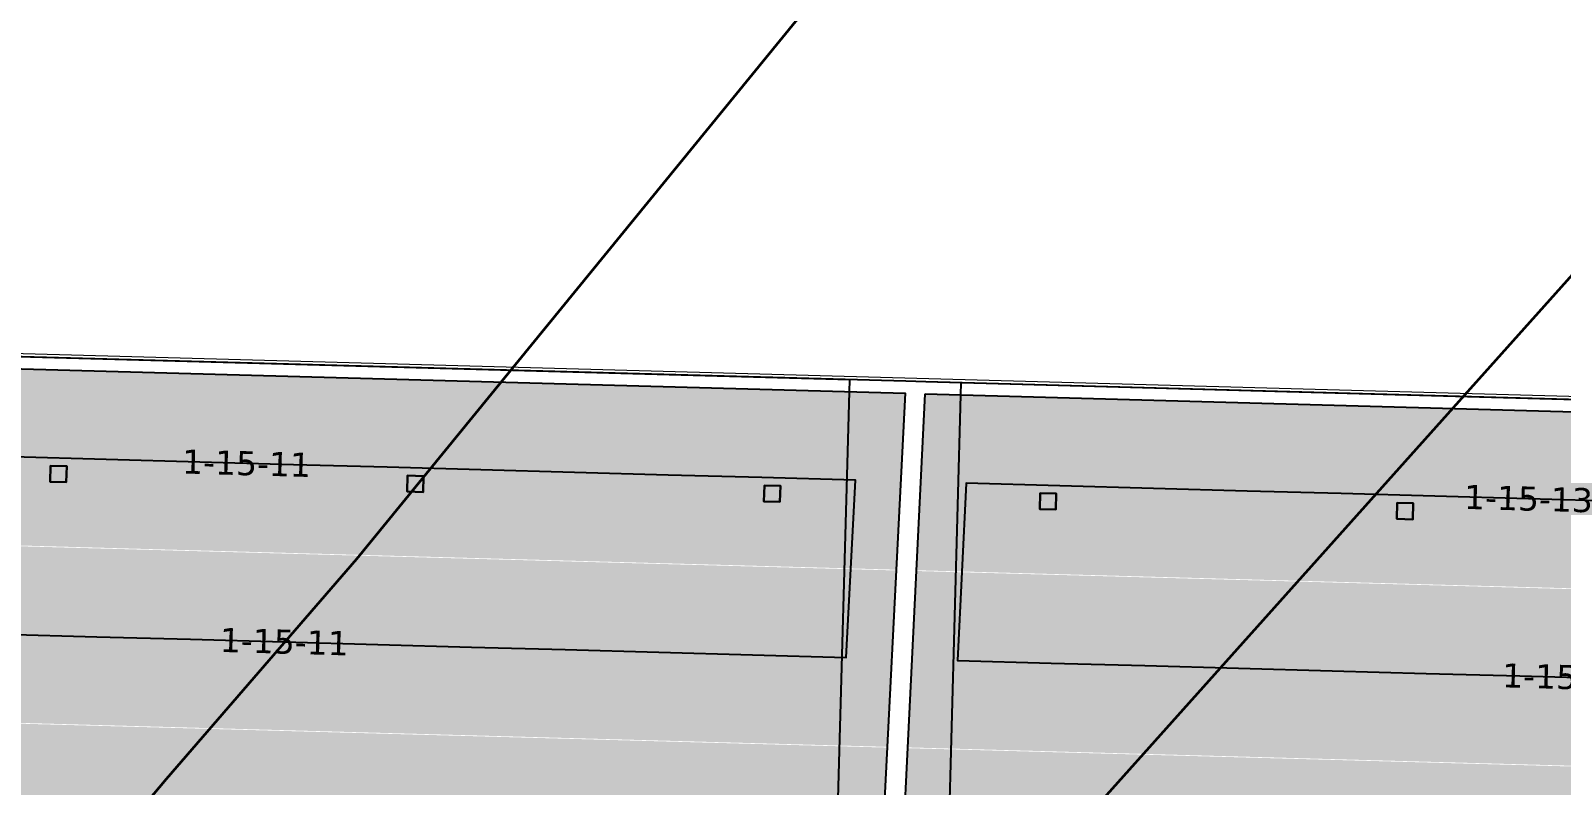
# Model space of a CAD drawing. Header units: metres. Extents: x 1477905 to 1478744, y 4202276 to 4202610.
# Drawn here: x 1478456.14 to 1478475.23, y 4202436.69 to 4202446.09 of the extents above; entities that cross this region are included whole.
import ezdxf

# ---------------------------------------------------------------- set-up
doc = ezdxf.new("R2010")
doc.units = ezdxf.units.M
doc.layers.add('Nouveau Terrain - CN - Courbes', color=22, linetype='Continuous', lineweight=0)
for name, color, linetype in [('PVcase Device Coloring', 7, 'Continuous'), ('PVcase Poles', 7, 'Continuous'), ('PVcase PV Area', 30, 'Continuous'), ('PVcase PV Modules (full frames)', 142, 'Continuous'), ('PVcase PV Modules (optimised)', 142, 'Continuous'), ('PVcase String Cables', 150, 'Continuous'), ('PVcase Stringing Numbers', 7, 'Continuous'), ('PVcase Strings', 92, 'Continuous')]:
    doc.layers.add(name, color=color, linetype=linetype)
doc.styles.add('UBS-Style de texte', font='verdana.ttf')

# ---------------------------------------------------------------- blocks, each defined once
blk = doc.blocks.new('3P18@15DEG F FX ID2 PVBlock')
at = {"layer": 'PVcase PV Modules (optimised)', "color": 0}
blk.add_polyline3d([(0, 0, 1.773945735132677), (21.06698842950539, -0.5810537936249747, 1.773945735132684), (20.88445742833418, -7.198992669318526, 7.019385073192552e-15), (-0.182531001171211, -6.617938875693552, 0)], close=True, dxfattribs=at)

msp = doc.modelspace()

# ---------------------------------------------------------------- hatches: boundary and pattern name
at = {"layer": 'PVcase Device Coloring', "true_color": 0x1eec00, "transparency": 33554582}
for points in [[(1478450.73574503, 4202442.02334126), (1478450.623245685, 4202439.825228318), (1478466.936559625, 4202439.37528679), (1478467.049058971, 4202441.573399732)], [(1478467.298963936, 4202441.566507042), (1478467.190808883, 4202439.368274278), (1478482.345589447, 4202438.950286545), (1478482.453744499, 4202441.148519309)], [(1478451.790762408, 4202439.783363819), (1478451.678263063, 4202437.585250877), (1478466.823566428, 4202437.167524536), (1478466.936065774, 4202439.365637478)], [(1478467.190334103, 4202439.358624442), (1478467.08217905, 4202437.160391677), (1478483.405701074, 4202436.710168598), (1478483.513856126, 4202438.908401363)], [(1478435.10346122, 4202438.032741634), (1478434.990961875, 4202435.834628692), (1478466.710573231, 4202434.959762283), (1478466.823072577, 4202437.157875225)], [(1478467.072552169, 4202437.150994268), (1478466.980612468, 4202434.952314264), (1478498.769919615, 4202434.075525559), (1478498.861859315, 4202436.274205563)]]:
    msp.add_hatch(color=3, dxfattribs=at).paths.add_polyline_path(points, flags=0)

# ---------------------------------------------------------------- linework, layer by layer
at = {"layer": 'Nouveau Terrain - CN - Courbes', "linetype": 'Continuous', "lineweight": 35}
for points in [[(1478371.904906568, 4202394.085181117, 69), (1478376.54700921, 4202394.075672243, 69), (1478391.539807126, 4202395.311456992, 69), (1478400.269800338, 4202397.321991656, 69), (1478408.689652274, 4202399.772030428, 69), (1478424.887139112, 4202406.04044107, 69), (1478438.98237093, 4202414.353590136, 69), (1478457.836714113, 4202436.769929189, 69), (1478460.210800517, 4202439.509695349, 69), (1478465.687096998, 4202446.209576218, 69), (1478472.501391835, 4202453.921978666, 69), (1478473.773514398, 4202455.135314297, 69), (1478475.676561897, 4202456.43033038, 69), (1478476.556634802, 4202457.597149555, 69), (1478477.221848826, 4202460.387904929, 69), (1478476.938526016, 4202460.801135812, 69), (1478475.746084739, 4202460.850672166, 69)], [(1478382.674951955, 4202393.064972125, 68), (1478392.160012456, 4202393.915539281, 68), (1478408.572602311, 4202397.695391111, 68), (1478411.005924529, 4202398.345791377, 68), (1478424.425779848, 4202403.867494396, 68), (1478429.207365926, 4202406.60018896, 68), (1478439.759842597, 4202413.003954636, 68), (1478442.229096557, 4202413.551373658, 68), (1478448.473699888, 4202411.585819535, 68), (1478451.987202559, 4202415.68831224, 68), (1478451.533455446, 4202415.710749501, 68), (1478460.384080741, 4202426.321204039, 68), (1478480.902368245, 4202449.234239168, 68), (1478483.493196187, 4202452.662001734, 68), (1478486.112530289, 4202454.424431515, 68), (1478486.203066048, 4202455.292994858, 68), (1478486.093835264, 4202455.643218388, 68), (1478487.074422432, 4202456.74510361, 68), (1478488.47562959, 4202457.155392223, 68), (1478492.289136846, 4202457.795992169, 68)]]:
    msp.add_polyline3d(points, dxfattribs=at)
at = {"layer": 'PVcase Poles'}
for points in [[(1478456.387898736, 4202440.470916931, 68.40227584490826), (1478456.393412889, 4202440.670840902, 68.40227584490826), (1478456.393412889, 4202440.670840902, 71.50004399032278), (1478456.387898736, 4202440.470916931, 71.44624568932096), (1478456.387898736, 4202440.470916931, 68.40227584490826), (1478456.587822707, 4202440.465402778, 68.40227584490826), (1478456.587822707, 4202440.465402778, 71.4285877720416), (1478456.387898736, 4202440.470916931, 71.44624568932096), (1478456.587822707, 4202440.465402778, 71.4285877720416), (1478456.593336859, 4202440.66532675, 71.48238607304343), (1478456.593336859, 4202440.66532675, 68.40227584490826), (1478456.587822707, 4202440.465402778, 68.40227584490826), (1478456.593336859, 4202440.66532675, 68.40227584490826), (1478456.393412889, 4202440.670840902, 68.40227584490826), (1478456.593336859, 4202440.66532675, 68.40227584490826), (1478456.593336859, 4202440.66532675, 71.48238607304343), (1478456.393412889, 4202440.670840902, 71.50004399032278)], [(1478460.837889581, 4202440.348180639, 68.00302821260085), (1478460.843403733, 4202440.54810461, 68.00302821260085), (1478460.843403733, 4202440.54810461, 71.10700672839896), (1478460.837889581, 4202440.348180639, 71.05320842739712), (1478460.837889581, 4202440.348180639, 68.00302821260085), (1478461.037813551, 4202440.342666486, 68.00302821260085), (1478461.037813551, 4202440.342666486, 71.03555051011777), (1478460.837889581, 4202440.348180639, 71.05320842739712), (1478461.037813551, 4202440.342666486, 71.03555051011777), (1478461.043327704, 4202440.542590458, 71.08934881111959), (1478461.043327704, 4202440.542590458, 68.00302821260085), (1478461.037813551, 4202440.342666486, 68.00302821260085), (1478461.043327704, 4202440.542590458, 68.00302821260085), (1478460.843403733, 4202440.54810461, 68.00302821260085), (1478461.043327704, 4202440.542590458, 68.00302821260085), (1478461.043327704, 4202440.542590458, 71.08934881111959), (1478460.843403733, 4202440.54810461, 71.10700672839896)], [(1478465.287880425, 4202440.225444345, 67.61625352097825), (1478465.293394577, 4202440.425368316, 67.61625352097825), (1478465.293394577, 4202440.425368316, 70.71396946596974), (1478465.287880425, 4202440.225444345, 70.66017116496792), (1478465.287880425, 4202440.225444345, 67.61625352097825), (1478465.487804395, 4202440.219930192, 67.61625352097825), (1478465.487804395, 4202440.219930192, 70.64251324768856), (1478465.287880425, 4202440.225444345, 70.66017116496792), (1478465.487804395, 4202440.219930192, 70.64251324768856), (1478465.493318548, 4202440.419854164, 70.69631154869037), (1478465.493318548, 4202440.419854164, 67.61625352097825), (1478465.487804395, 4202440.219930192, 67.61625352097825), (1478465.493318548, 4202440.419854164, 67.61625352097825), (1478465.293394577, 4202440.425368316, 67.61625352097825), (1478465.493318548, 4202440.419854164, 67.61625352097825), (1478465.493318548, 4202440.419854164, 70.69631154869037), (1478465.293394577, 4202440.425368316, 70.71396946596974)], [(1478468.72673394, 4202440.13059648, 67.32418930168866), (1478468.732248093, 4202440.330520452, 67.32418930168866), (1478468.732248093, 4202440.330520452, 70.42227747613919), (1478468.72673394, 4202440.13059648, 70.36851281845738), (1478468.72673394, 4202440.13059648, 67.32418930168866), (1478468.926657911, 4202440.125082328, 67.32418930168866), (1478468.926657911, 4202440.125082328, 70.35234497979947), (1478468.72673394, 4202440.13059648, 70.36851281845738), (1478468.926657911, 4202440.125082328, 70.35234497979947), (1478468.932172064, 4202440.3250063, 70.40610963748128), (1478468.932172064, 4202440.3250063, 67.32418930168866), (1478468.926657911, 4202440.125082328, 67.32418930168866), (1478468.932172064, 4202440.3250063, 67.32418930168866), (1478468.732248093, 4202440.330520452, 67.32418930168866), (1478468.932172064, 4202440.3250063, 67.32418930168866), (1478468.932172064, 4202440.3250063, 70.40610963748128), (1478468.732248093, 4202440.330520452, 70.42227747613919)], [(1478473.179509374, 4202440.007783386, 66.95200366404703), (1478473.185023526, 4202440.207707358, 66.95200366404703), (1478473.185023526, 4202440.207707358, 70.06218181401748), (1478473.179509374, 4202440.007783386, 70.00841715633567), (1478473.179509374, 4202440.007783386, 66.95200366404703), (1478473.379433344, 4202440.002269234, 66.95200366404703), (1478473.379433344, 4202440.002269234, 69.99224931767775), (1478473.179509374, 4202440.007783386, 70.00841715633567), (1478473.379433344, 4202440.002269234, 69.99224931767775), (1478473.384947497, 4202440.202193205, 70.04601397535957), (1478473.384947497, 4202440.202193205, 66.95200366404703), (1478473.379433344, 4202440.002269234, 66.95200366404703), (1478473.384947497, 4202440.202193205, 66.95200366404703), (1478473.185023526, 4202440.207707358, 66.95200366404703), (1478473.384947497, 4202440.202193205, 66.95200366404703), (1478473.384947497, 4202440.202193205, 70.04601397535957), (1478473.185023526, 4202440.207707358, 70.06218181401748)]]:
    msp.add_polyline3d(points, dxfattribs=at)
at = {"layer": 'PVcase PV Area', "color": 92, "lineweight": 0, "ltscale": 0.3}
msp.add_lwpolyline([(1478339.259568284, 4202438.995625216), (1478350.068033775, 4202437.937223447), (1478351.232465833, 4202444.959349633), (1478540.534256194, 4202439.738170348), (1478540.901876147, 4202436.232162382, -0.3139956367760866), (1478536.12052433, 4202430.113600746), (1478511.262201618, 4202419.774277388), (1478479.866163529, 4202408.008974139), (1478455.566751942, 4202400.12618837), (1478424.996123794, 4202392.130042891), (1478405.950104405, 4202386.211767361, -0.1137883790422365), (1478401.394384891, 4202385.911842342), (1478394.320368514, 4202388.689042576), (1478385.824395231, 4202392.672774198, 0.4395017912573829), (1478355.370027866, 4202381.467339296), (1478354.099964637, 4202377.634699788, -0.2556769067150101), (1478348.901034069, 4202372.930065227), (1478337.373768455, 4202370.62308633)], format="xyb", close=True, dxfattribs=at)
at = {"layer": 'PVcase String Cables'}
for points in [[(1478481.834725449, 4202440.064984718, 69.38865068921824), (1478481.865058511, 4202441.164756003, 69.68440725184065), (1478481.869194127, 4202441.314699047, 69.68466905412375), (1478467.306336876, 4202441.716360791, 70.86236638150481), (1478467.056728063, 4202441.723245313, 70.88352989767803), (1478446.071371821, 4202442.30204758, 72.73702291638509), (1478445.803564531, 4202442.309434039, 72.7605010587794), (1478424.80088421, 4202442.888714124, 74.40594292057258), (1478424.494120179, 4202442.897175059, 74.4256693087413), (1478403.45013783, 4202443.477594306, 75.41032428569103), (1478403.18036219, 4202443.485035054, 75.42080560662806), (1478382.126851171, 4202444.065717114, 76.17453442216315), (1478381.840358193, 4202444.073618948, 76.18314753144931), (1478360.775929468, 4202444.654602132, 76.51166850085247), (1478360.522577693, 4202444.66158989, 76.51189248825186), (1478339.881851294, 4202445.230886836, 76.79454619839572)], [(1478482.894837076, 4202437.824866772, 68.70388216936932), (1478482.986102576, 4202441.133836211, 69.59374849055673), (1478482.990238192, 4202441.283779255, 69.594010292821), (1478467.306336876, 4202441.716360791, 70.86236638150481), (1478467.056728063, 4202441.723245312, 70.88352989769439), (1478446.071371821, 4202442.30204758, 72.73702291638509), (1478445.803564531, 4202442.309434038, 72.76050105877586), (1478424.80088421, 4202442.888714124, 74.40594292057258), (1478424.494120179, 4202442.897175059, 74.4256693087413), (1478403.45013783, 4202443.477594306, 75.41032428569103), (1478403.18036219, 4202443.485035054, 75.42080560662806), (1478382.126851171, 4202444.065717114, 76.17453442216315), (1478381.840358193, 4202444.073618948, 76.18314753144931), (1478360.775929468, 4202444.654602132, 76.51166850085247), (1478360.522577693, 4202444.66158989, 76.51189248825186), (1478339.881851294, 4202445.230886836, 76.79454619839572)], [(1478513.870242965, 4202439.181405222, 67.53217177368224), (1478513.900576028, 4202440.281176505, 67.82729500877319), (1478513.904711644, 4202440.431119567, 67.82738449169229), (1478509.840600484, 4202440.543212815, 68.01932672065318), (1478509.590932792, 4202440.550098961, 68.03197868462067), (1478488.553624363, 4202441.130334134, 69.1502837596001), (1478488.304824738, 4202441.137196338, 69.1642200213521), (1478467.306336876, 4202441.716360791, 70.86236638150481), (1478467.056728063, 4202441.723245312, 70.88352989769439), (1478446.071371821, 4202442.30204758, 72.73702291638509), (1478445.803564531, 4202442.309434038, 72.76050105877586), (1478424.80088421, 4202442.888714124, 74.40594292057258), (1478424.494120179, 4202442.897175058, 74.42566930873956), (1478403.45013783, 4202443.477594306, 75.41032428569103), (1478403.18036219, 4202443.485035054, 75.42080560663639), (1478382.126851171, 4202444.065717114, 76.17453442216315), (1478381.840358193, 4202444.073618948, 76.18314753144931), (1478360.775929468, 4202444.654602132, 76.51166850085247), (1478360.522577693, 4202444.66158989, 76.51189248825186), (1478339.881851294, 4202445.230886836, 76.79454619839572)], [(1478514.952644699, 4202436.940672486, 66.88533617175163), (1478515.0439102, 4202440.249641923, 67.77329695094616), (1478515.048045816, 4202440.399584986, 67.77338643386702), (1478509.840600484, 4202440.543212815, 68.01932672065318), (1478509.590932792, 4202440.550098961, 68.03197868462067), (1478488.553624363, 4202441.130334134, 69.1502837596001), (1478488.304824738, 4202441.137196338, 69.16422002133328), (1478467.306336876, 4202441.716360791, 70.86236638150481), (1478467.056728063, 4202441.723245312, 70.88352989769439), (1478446.071371821, 4202442.30204758, 72.73702291638509), (1478445.803564531, 4202442.309434038, 72.76050105877586), (1478424.80088421, 4202442.888714124, 74.40594292057258), (1478424.494120179, 4202442.897175059, 74.4256693087413), (1478403.45013783, 4202443.477594306, 75.41032428569103), (1478403.18036219, 4202443.485035054, 75.42080560662806), (1478382.126851171, 4202444.065717114, 76.17453442216315), (1478381.840358193, 4202444.073618948, 76.18314753144931), (1478360.775929468, 4202444.654602132, 76.51166850085247), (1478360.522577693, 4202444.66158989, 76.51189248825186), (1478339.881851294, 4202445.230886836, 76.79454619839572)], [(1478516.123894249, 4202436.908367964, 66.8300197100963), (1478516.215159749, 4202440.217337402, 67.71798048930181), (1478516.219295366, 4202440.367280465, 67.71806997222266), (1478509.840600484, 4202440.543212815, 68.01932672065318), (1478509.590932792, 4202440.550098961, 68.03197868462067), (1478488.553624363, 4202441.130334134, 69.1502837596001), (1478488.304824738, 4202441.137196338, 69.16422002133328), (1478467.306336876, 4202441.716360791, 70.86236638150481), (1478467.056728063, 4202441.723245312, 70.88352989769439), (1478446.071371821, 4202442.30204758, 72.73702291638509), (1478445.803564531, 4202442.309434038, 72.76050105877586), (1478424.80088421, 4202442.888714124, 74.40594292057258), (1478424.494120179, 4202442.897175059, 74.4256693087413), (1478403.45013783, 4202443.477594306, 75.41032428569103), (1478403.18036219, 4202443.485035054, 75.42080560662806), (1478382.126851171, 4202444.065717114, 76.17453442216315), (1478381.840358193, 4202444.073618948, 76.18314753144931), (1478360.775929468, 4202444.654602132, 76.51166850085247), (1478360.522577693, 4202444.66158989, 76.51189248825186), (1478339.881851294, 4202445.230886836, 76.79454619839572)], [(1478515.041492515, 4202439.149100699, 67.47685531202568), (1478515.071825577, 4202440.248871982, 67.77197854711665), (1478515.075961194, 4202440.398815045, 67.7720680300375), (1478509.840600484, 4202440.543212815, 68.01932672065318), (1478509.590932792, 4202440.550098961, 68.03197868462067), (1478488.553624363, 4202441.130334134, 69.1502837596001), (1478488.304824738, 4202441.137196338, 69.1642200213521), (1478467.306336876, 4202441.716360791, 70.86236638150481), (1478467.056728063, 4202441.723245312, 70.88352989769439), (1478446.071371821, 4202442.302047579, 72.73702291638088), (1478445.803564531, 4202442.309434038, 72.76050105877586), (1478424.80088421, 4202442.888714124, 74.40594292057258), (1478424.494120179, 4202442.897175058, 74.42566930873956), (1478403.45013783, 4202443.477594306, 75.41032428569103), (1478403.18036219, 4202443.485035054, 75.42080560663639), (1478382.126851171, 4202444.065717114, 76.17453442216315), (1478381.840358193, 4202444.073618948, 76.18314753144931), (1478360.775929468, 4202444.654602132, 76.51166850085247), (1478360.522577693, 4202444.66158989, 76.51189248825186), (1478339.881851294, 4202445.230886836, 76.79454619839572)], [(1478484.063578535, 4202437.792631426, 68.60936612285593), (1478484.154844036, 4202441.101600865, 69.49923244404333), (1478484.158979652, 4202441.251543909, 69.4994942463076), (1478467.306336876, 4202441.716360791, 70.86236638150481), (1478467.056728063, 4202441.723245312, 70.88352989769439), (1478446.071371821, 4202442.302047579, 72.73702291638088), (1478445.803564531, 4202442.309434038, 72.76050105877586), (1478424.80088421, 4202442.888714124, 74.40594292057258), (1478424.494120179, 4202442.897175058, 74.42566930873956), (1478403.45013783, 4202443.477594306, 75.41032428569103), (1478403.18036219, 4202443.485035054, 75.42080560663639), (1478382.126851171, 4202444.065717114, 76.17453442216315), (1478381.840358193, 4202444.073618948, 76.18314753144931), (1478360.775929468, 4202444.654602132, 76.51166850085247), (1478360.522577693, 4202444.66158989, 76.51189248825186), (1478339.881851294, 4202445.230886836, 76.79454619839572)], [(1478483.003466909, 4202440.032749373, 69.29413464268603), (1478483.033799971, 4202441.132520657, 69.58989120530845), (1478483.037935587, 4202441.282463701, 69.59015300759152), (1478467.306336876, 4202441.716360791, 70.86236638150481), (1478467.056728063, 4202441.723245312, 70.88352989769439), (1478446.071371821, 4202442.30204758, 72.73702291638509), (1478445.803564531, 4202442.309434038, 72.76050105877586), (1478424.80088421, 4202442.888714124, 74.40594292057258), (1478424.494120179, 4202442.897175059, 74.4256693087413), (1478403.45013783, 4202443.477594306, 75.41032428569103), (1478403.18036219, 4202443.485035054, 75.42080560662806), (1478382.126851171, 4202444.065717114, 76.17453442216315), (1478381.840358193, 4202444.073618948, 76.18314753144931), (1478360.775929468, 4202444.654602132, 76.51166850085247), (1478360.522577693, 4202444.66158989, 76.51189248825186), (1478339.881851294, 4202445.230886836, 76.79454619839572)], [(1478466.202234672, 4202436.074390801, 69.45997681481884), (1478466.354432611, 4202441.592558391, 70.94488149424174), (1478466.358568226, 4202441.742501431, 70.94519358200799), (1478446.071371821, 4202442.30204758, 72.73702291638509), (1478445.803564531, 4202442.309434039, 72.7605010587794), (1478424.80088421, 4202442.888714124, 74.40594292057258), (1478424.494120179, 4202442.897175059, 74.4256693087413), (1478403.45013783, 4202443.477594306, 75.41032428569103), (1478403.18036219, 4202443.485035054, 75.42080560662806), (1478382.126851171, 4202444.065717114, 76.17453442216315), (1478381.840358193, 4202444.073618948, 76.18314753144931), (1478360.775929468, 4202444.654602132, 76.51166850085247), (1478360.522577693, 4202444.66158989, 76.51189248825186), (1478339.881851294, 4202445.230886836, 76.79454619839572)], [(1478530.090041026, 4202434.312285486, 65.57470302995091), (1478530.242238964, 4202439.830453077, 67.05550135328198), (1478530.246374581, 4202439.980396147, 67.05559083620435), (1478509.840600484, 4202440.543212816, 68.01932672065495), (1478509.590932792, 4202440.550098962, 68.03197868462274), (1478488.553624363, 4202441.130334134, 69.15028375958774), (1478488.304824738, 4202441.137196338, 69.16422002133328), (1478467.306336876, 4202441.716360791, 70.86236638150481), (1478467.056728063, 4202441.723245313, 70.88352989767803), (1478446.071371821, 4202442.30204758, 72.73702291638509), (1478445.803564531, 4202442.309434039, 72.7605010587794), (1478424.80088421, 4202442.888714124, 74.40594292057258), (1478424.494120179, 4202442.897175059, 74.4256693087413), (1478403.45013783, 4202443.477594306, 75.41032428569103), (1478403.18036219, 4202443.485035054, 75.42080560662806), (1478382.126851171, 4202444.065717114, 76.17453442216315), (1478381.840358193, 4202444.073618948, 76.18314753144931), (1478360.775929468, 4202444.654602132, 76.51166850085247), (1478360.522577693, 4202444.66158989, 76.51189248825186), (1478339.881851294, 4202445.230886836, 76.79454619839572)], [(1478499.420805665, 4202435.158181218, 67.08294274972958), (1478499.573003603, 4202440.676348813, 68.56418041896072), (1478499.577139219, 4202440.826291862, 68.56429374810891), (1478488.553624363, 4202441.130334133, 69.15028375959803), (1478488.304824738, 4202441.137196337, 69.16422002134838), (1478467.306336876, 4202441.716360791, 70.86236638150481), (1478467.056728063, 4202441.723245312, 70.88352989769439), (1478446.071371821, 4202442.302047579, 72.73702291638088), (1478445.803564531, 4202442.309434038, 72.76050105877586), (1478424.80088421, 4202442.888714124, 74.40594292057258), (1478424.494120179, 4202442.897175058, 74.42566930873956), (1478403.45013783, 4202443.477594306, 75.41032428569103), (1478403.18036219, 4202443.485035054, 75.42080560663639), (1478382.126851171, 4202444.065717114, 76.17453442216315), (1478381.840358193, 4202444.073618948, 76.18314753144931), (1478360.775929468, 4202444.654602132, 76.51166850085247), (1478360.522577693, 4202444.661589889, 76.51189248825148), (1478339.881851294, 4202445.230886836, 76.79454619839572)], [(1478498.249903516, 4202435.190476159, 67.14518577952605), (1478498.402101454, 4202440.708643753, 68.62642344875718), (1478498.40623707, 4202440.858586802, 68.62653677790537), (1478488.553624363, 4202441.130334134, 69.1502837596001), (1478488.304824738, 4202441.137196338, 69.16422002133328), (1478467.306336876, 4202441.716360791, 70.86236638150481), (1478467.056728063, 4202441.723245312, 70.88352989769439), (1478446.071371821, 4202442.30204758, 72.73702291638509), (1478445.803564531, 4202442.309434038, 72.76050105877586), (1478424.80088421, 4202442.888714124, 74.40594292057258), (1478424.494120179, 4202442.897175059, 74.4256693087413), (1478403.45013783, 4202443.477594306, 75.41032428569103), (1478403.18036219, 4202443.485035054, 75.42080560662806), (1478382.126851171, 4202444.065717114, 76.17453442216315), (1478381.840358193, 4202444.073618948, 76.18314753144931), (1478360.775929468, 4202444.654602132, 76.51166850085247), (1478360.522577693, 4202444.66158989, 76.51189248825186), (1478339.881851294, 4202445.230886836, 76.79454619839572)], [(1478467.592568268, 4202436.036043668, 69.3423383011545), (1478467.744766206, 4202441.55421126, 70.82631438061088), (1478467.748901822, 4202441.704154299, 70.8265761828714), (1478467.306336876, 4202441.716360792, 70.86236638150851), (1478467.056728063, 4202441.723245313, 70.88352989767803), (1478446.071371821, 4202442.30204758, 72.73702291638509), (1478445.803564531, 4202442.309434039, 72.7605010587794), (1478424.80088421, 4202442.888714124, 74.40594292057258), (1478424.494120179, 4202442.897175059, 74.4256693087413), (1478403.45013783, 4202443.477594306, 75.41032428569103), (1478403.18036219, 4202443.485035054, 75.42080560662806), (1478382.126851171, 4202444.065717114, 76.17453442216315), (1478381.840358193, 4202444.073618948, 76.18314753144931), (1478360.775929468, 4202444.654602132, 76.51166850085247), (1478360.522577693, 4202444.66158989, 76.51189248825186), (1478339.881851294, 4202445.230886836, 76.79454619839572)]]:
    msp.add_polyline3d(points, dxfattribs=at)
at = {"layer": 'PVcase Strings'}
for points in [[(1478455.803132693, 4202438.572089739), (1478456.971143268, 4202438.539874552), (1478458.139153843, 4202438.507659364), (1478459.307164418, 4202438.475444178), (1478460.475174994, 4202438.443228991), (1478461.643185569, 4202438.411013803), (1478462.811196144, 4202438.378798616), (1478463.979206719, 4202438.346583429), (1478465.147217294, 4202438.314368241), (1478466.315227869, 4202438.282153054), (1478466.428221066, 4202440.489915308), (1478465.260210491, 4202440.522130495), (1478464.092199916, 4202440.554345682), (1478462.924189341, 4202440.58656087), (1478461.756178766, 4202440.618776057), (1478460.588168191, 4202440.650991244), (1478459.420157615, 4202440.683206432), (1478458.25214704, 4202440.715421618), (1478457.084136465, 4202440.747636805), (1478455.91612589, 4202440.779851993)], [(1478475.991018151, 4202440.226161448), (1478474.822276691, 4202440.258396794), (1478473.653535232, 4202440.29063214), (1478472.484793772, 4202440.322867486), (1478471.316052312, 4202440.355102831), (1478470.147310853, 4202440.387338177), (1478468.978569393, 4202440.419573523), (1478467.809827934, 4202440.451808869), (1478467.701198101, 4202438.243926268), (1478468.86993956, 4202438.211690922), (1478470.03868102, 4202438.179455576), (1478471.20742248, 4202438.147220231), (1478472.376163939, 4202438.114984885), (1478473.544905399, 4202438.082749539), (1478474.713646858, 4202438.050514193), (1478475.882388318, 4202438.018278847)]]:
    msp.add_lwpolyline(points, dxfattribs=at)

# ---------------------------------------------------------------- block references
at = {"layer": 'PVcase PV Modules (full frames)', "extrusion": (0.08791404134293355, -0.002424778814786378, 0.9961251135186043), "rotation": 271.5798884593579}
msp.add_blockref('3P18@15DEG F FX ID2 PVBlock', (4241606.495377927, -1356735.441474686, 119856.8568961089), dxfattribs=at)
at = {"layer": 'PVcase PV Modules (full frames)', "extrusion": (0.08054570899856914, -0.002221551026642428, 0.9967484404166148), "rotation": 271.5798884593579}
msp.add_blockref('3P18@15DEG F FX ID2 PVBlock', (4241606.495377928, -1357606.286340701, 109817.116457211), dxfattribs=at)

# ---------------------------------------------------------------- texts
at = {"layer": 'PVcase Stringing Numbers', "color": 18, "true_color": 0x000000, "char_height": 0.3, "attachment_point": 5, "rotation": 358.42011154064215, "style": 'UBS-Style de texte', "bg_fill": 1, "box_fill_scale": 1.5, "bg_fill_color": 7, "bg_fill_true_color": 16777215, "bg_fill_transparency": 0}
for s, insert in [('1-15-11', (1478458.836152328, 4202440.699314024)), ('1-15-13', (1478474.822276691, 4202440.258396793)), ('1-15-11', (1478459.307164418, 4202438.475444177)), ('1-15-13', (1478475.298017588, 4202438.03439652))]:
    msp.add_mtext(s, dxfattribs=dict(at, insert=insert))

doc.saveas('drawing.dxf')
